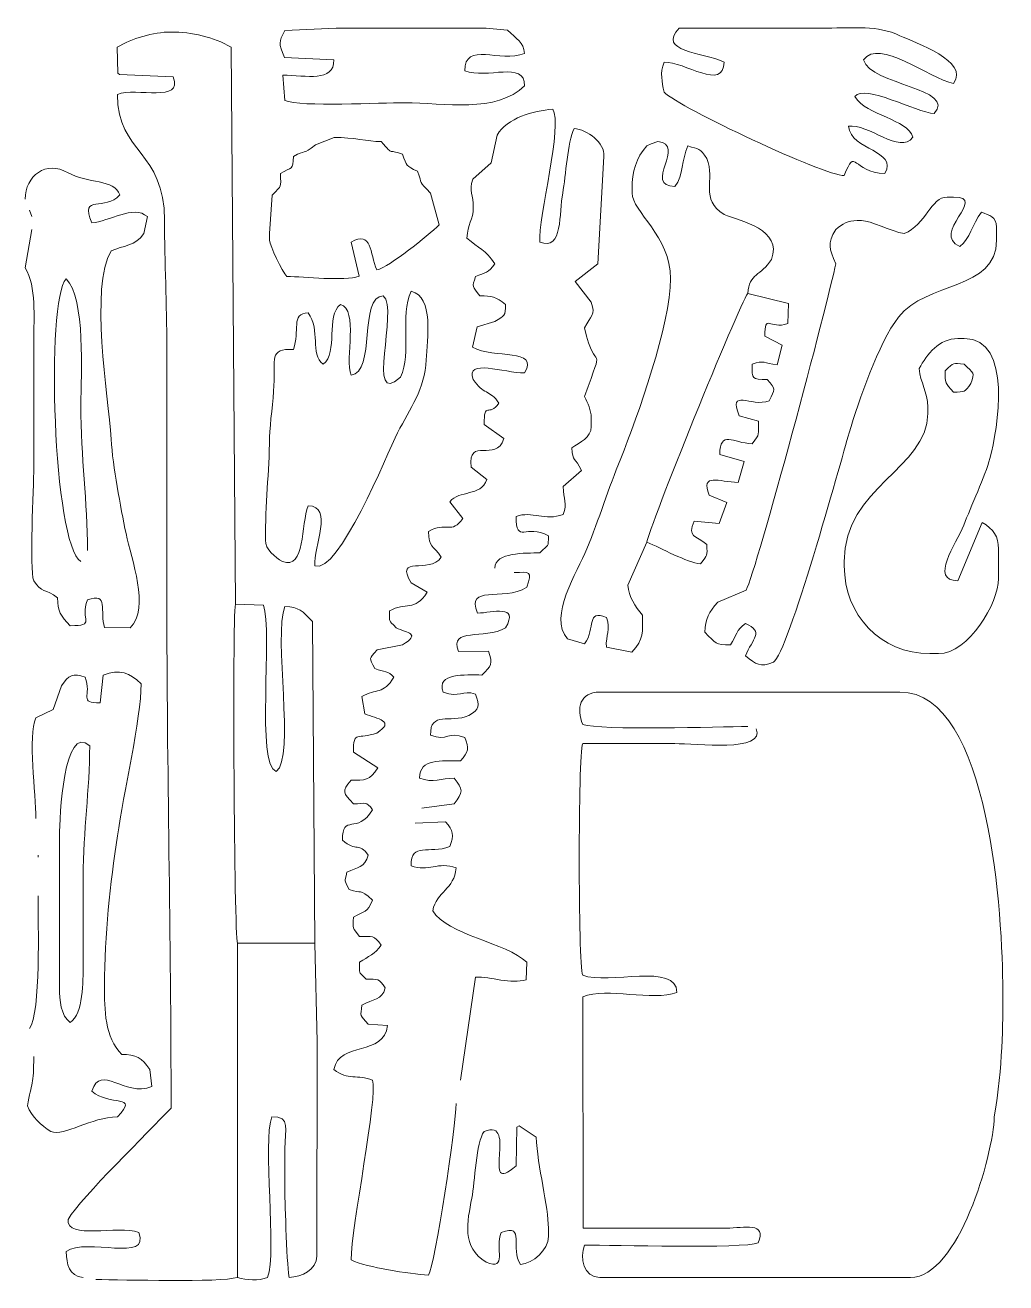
# Model space of a CAD drawing. Header units: millimetres. Extents: x 106 to 656, y 23 to 326.
# Drawn here: x 105.9 to 267.3, y 22.8 to 229.8 of the extents above; entities that cross this region are included whole.
import ezdxf

# ---------------------------------------------------------------- set-up
doc = ezdxf.new("R2010")
doc.units = ezdxf.units.MM
doc.header["$MEASUREMENT"] = 0
doc.layers.add('Layer 1', color=7, linetype='Continuous')

msp = doc.modelspace()

# ---------------------------------------------------------------- linework, layer by layer
at = {"layer": 'Layer 1', "lineweight": 20}
for points, knots in [([(213.55, 229.32), (209.88, 225.38), (217.26, 225.44), (220.93, 223.71), (220.93, 223.71), (220.93, 218.88), (214.4, 223.83), (211.06, 223.71), (211.06, 223.71), (210.35, 221.86), (210.73, 220.55), (211.06, 218.76), (211.06, 218.76), (213.64, 216.19), (237.42, 205.03), (240.71, 205.03), (240.71, 205.03), (242.64, 209.98), (241.98, 205.51), (247.39, 205.39), (247.39, 205.39), (249.64, 209.27), (241.8, 209.09), (241.42, 213.15), (241.42, 213.15), (244.57, 213.74), (249.93, 208.37), (251.99, 211.36), (251.99, 211.36), (251.1, 214.4), (244.47, 214.82), (242.45, 218.04), (242.45, 218.04), (244.05, 220.19), (252.51, 215.48), (255.52, 215.24), (255.52, 215.24), (259.28, 219.41), (245.09, 219.95), (243.86, 224.07), (243.86, 224.07), (246.4, 227.77), (254.63, 221.03), (258.71, 220.19), (258.71, 220.19), (261.39, 223.95), (252.42, 226.82), (249.88, 228.07), (249.88, 228.07), (246.26, 229.8), (242.17, 229.32), (237.89, 229.32), (237.89, 229.32), (229.76, 229.32), (221.63, 229.32), (213.55, 229.32)], [0, 0, 0, 0, 0.071429, 0.071429, 0.071429, 0.071429, 0.142857, 0.142857, 0.142857, 0.142857, 0.214286, 0.214286, 0.214286, 0.214286, 0.285714, 0.285714, 0.285714, 0.285714, 0.357143, 0.357143, 0.357143, 0.357143, 0.428571, 0.428571, 0.428571, 0.428571, 0.5, 0.5, 0.5, 0.5, 0.571429, 0.571429, 0.571429, 0.571429, 0.642857, 0.642857, 0.642857, 0.642857, 0.714286, 0.714286, 0.714286, 0.714286, 0.785714, 0.785714, 0.785714, 0.785714, 0.857143, 0.857143, 0.857143, 0.857143, 0.928571, 0.928571, 0.928571, 0.928571, 1, 1, 1, 1]), ([(140.52, 134.47), (140, 131.66), (140.33, 80.14), (140.85, 78.71), (140.85, 78.71), (140.85, 78.71), (153.58, 78.71), (153.58, 78.71), (153.58, 78.71), (153.58, 78.71), (153.21, 131.66), (153.21, 131.66), (153.21, 131.66), (151.51, 133.33), (151.04, 134.05), (148.65, 134.11), (148.65, 134.11), (146.77, 129.33), (150.39, 109.1), (147.24, 106.95), (147.24, 106.95), (143.85, 107.9), (146.72, 129.93), (145.12, 134.35), (145.12, 134.35), (145.12, 134.35), (140.52, 134.47), (140.52, 134.47), (140.52, 134.47), (140.52, 134.47), (139.81, 226.16), (139.81, 226.16), (139.81, 226.16), (136.9, 227.89), (133.33, 228.67), (129.94, 228.67), (129.94, 228.67), (126.93, 228.67), (123.5, 227.59), (121.06, 226.16), (121.06, 226.16), (121.06, 226.16), (121.2, 221.92), (121.2, 221.92), (121.2, 221.92), (121.2, 221.92), (121.44, 221.68), (121.44, 221.68), (121.44, 221.68), (121.44, 221.68), (130.27, 221.27), (130.27, 221.27), (130.27, 221.27), (131.96, 216.91), (124.26, 219.65), (121.11, 218.4), (121.11, 218.4), (121.11, 208.61), (128.91, 209.15), (128.86, 197.63), (128.86, 197.63), (128.86, 190.82), (129.24, 183.84), (129.24, 176.79), (129.24, 176.79), (129.24, 162.94), (129.24, 149.03), (129.24, 135.18), (129.24, 135.18), (129.24, 107.96), (129.94, 79.25), (129.94, 51.55), (129.94, 51.55), (126.18, 47.49), (115.23, 36.98), (112.98, 33.22), (112.98, 33.22), (112.69, 29.7), (121.25, 32.39), (124.63, 31.07), (124.63, 31.07), (126.61, 26), (116.03, 30.36), (112.65, 27.91), (112.65, 27.91), (112.79, 25.82), (113.07, 23.91), (115.47, 23.67)], [0, 0, 0, 0, 0.045455, 0.045455, 0.045455, 0.045455, 0.090909, 0.090909, 0.090909, 0.090909, 0.136364, 0.136364, 0.136364, 0.136364, 0.181818, 0.181818, 0.181818, 0.181818, 0.227273, 0.227273, 0.227273, 0.227273, 0.272727, 0.272727, 0.272727, 0.272727, 0.318182, 0.318182, 0.318182, 0.318182, 0.363636, 0.363636, 0.363636, 0.363636, 0.409091, 0.409091, 0.409091, 0.409091, 0.454545, 0.454545, 0.454545, 0.454545, 0.5, 0.5, 0.5, 0.5, 0.545455, 0.545455, 0.545455, 0.545455, 0.590909, 0.590909, 0.590909, 0.590909, 0.636364, 0.636364, 0.636364, 0.636364, 0.681818, 0.681818, 0.681818, 0.681818, 0.727273, 0.727273, 0.727273, 0.727273, 0.772727, 0.772727, 0.772727, 0.772727, 0.818182, 0.818182, 0.818182, 0.818182, 0.863636, 0.863636, 0.863636, 0.863636, 0.909091, 0.909091, 0.909091, 0.909091, 0.954545, 0.954545, 0.954545, 0.954545, 1, 1, 1, 1]), ([(148.65, 228.91), (147.61, 226.88), (147.61, 226.94), (148.6, 224.49), (148.6, 224.49), (148.6, 224.49), (156.73, 224.07), (156.73, 224.07), (156.73, 224.07), (156.73, 220.31), (152.22, 221.56), (148.32, 221.56), (148.32, 221.56), (148.32, 221.56), (148.65, 217.39), (148.65, 217.39), (148.65, 217.39), (151.28, 216.31), (164.53, 217.03), (168.39, 217.03), (168.39, 217.03), (174.82, 217.03), (183.52, 215.24), (188.12, 219.83), (188.12, 219.83), (188.12, 224.01), (181.97, 220.85), (178.26, 222.28), (178.26, 222.28), (178.26, 227.18), (184.04, 223.53), (188.12, 225.15), (188.12, 225.15), (187.94, 227), (186.76, 227.53), (185.3, 228.97), (185.3, 228.97), (185.3, 228.97), (181.78, 229.32), (181.78, 229.32), (181.78, 229.32), (181.78, 229.32), (157.11, 229.32), (157.11, 229.32), (157.11, 229.32), (157.11, 229.32), (148.65, 228.91), (148.65, 228.91)], [0, 0, 0, 0, 0.083333, 0.083333, 0.083333, 0.083333, 0.166667, 0.166667, 0.166667, 0.166667, 0.25, 0.25, 0.25, 0.25, 0.333333, 0.333333, 0.333333, 0.333333, 0.416667, 0.416667, 0.416667, 0.416667, 0.5, 0.5, 0.5, 0.5, 0.583333, 0.583333, 0.583333, 0.583333, 0.666667, 0.666667, 0.666667, 0.666667, 0.75, 0.75, 0.75, 0.75, 0.833333, 0.833333, 0.833333, 0.833333, 0.916667, 0.916667, 0.916667, 0.916667, 1, 1, 1, 1]), ([(176.85, 52.27), (176.85, 49.04), (173.41, 25.64), (172.29, 24.03), (172.29, 24.03), (169.04, 24.27), (162.28, 25.28), (159.55, 26.54), (159.55, 26.54), (159.55, 31.79), (164.06, 53.64), (163.08, 56.15), (163.08, 56.15), (160.63, 57.1), (159.03, 56.09), (156.73, 57.88), (156.73, 57.88), (157.62, 62.65), (165.05, 59.97), (165.57, 65.16), (165.57, 65.16), (165.57, 65.16), (162.37, 65.34), (162.37, 65.34), (162.37, 65.34), (160.96, 66.89), (161.1, 66.59), (161.34, 68.5), (161.34, 68.5), (163.17, 69.52), (164.63, 69.28), (165.19, 71.31), (165.19, 71.31), (164.16, 72.92), (163.97, 72.74), (162.04, 72.74), (162.04, 72.74), (160.63, 74.29), (160.96, 73.4), (160.96, 75.55), (160.96, 75.55), (162.32, 76.5), (163.59, 76.92), (164.49, 78.35), (164.49, 78.35), (163.36, 80.08), (163.08, 79.79), (160.96, 79.79), (160.96, 79.79), (159.69, 81.4), (159.93, 80.92), (159.93, 82.95), (159.93, 82.95), (161.85, 84.08), (162.18, 83.61), (163.08, 85.76), (163.08, 85.76), (160.77, 87.9), (161.48, 86.65), (159.22, 87.55), (159.22, 87.55), (158.33, 89.46), (158.56, 88.44), (158.85, 90.35), (158.85, 90.35), (160.63, 91.19), (161.81, 91.13), (162.37, 93.16), (162.37, 93.16), (160.87, 95.43), (160.44, 93.58), (158.14, 95.66), (158.14, 95.66), (158.14, 100.14), (160.54, 96.44), (163.08, 100.62), (163.08, 100.62), (162.04, 102.17), (161.99, 101.63), (159.93, 101.63), (159.93, 101.63), (158.19, 103.54), (158, 103.54), (159.55, 105.51), (159.55, 105.51), (161.81, 105.51), (162.61, 105.4), (163.97, 107.54), (163.97, 107.54), (163.97, 107.54), (159.93, 110.11), (159.93, 110.11), (159.93, 110.11), (159.93, 113.93), (160.68, 112.08), (163.78, 113.28), (163.78, 113.28), (166.93, 115.25), (163.87, 115.6), (161.81, 116.44), (161.81, 116.44), (161.81, 116.44), (161.34, 119.3), (161.34, 119.3), (161.34, 119.3), (163.69, 120.62), (164.86, 119.6), (166.6, 122.47), (166.6, 122.47), (165.66, 123.54), (165, 123.24), (163.45, 123.9), (163.45, 123.9), (162.51, 125.87), (162.42, 125.27), (163.83, 126.95), (163.83, 126.95), (163.83, 126.95), (168.01, 127.78), (168.01, 127.78), (168.01, 127.78), (171.11, 129.69), (168.81, 129.75), (166.98, 130.59), (166.98, 130.59), (165.57, 132.14), (165.9, 131.3), (165.9, 133.39), (165.9, 133.39), (168.53, 134.89), (170.03, 133.21), (172.05, 136.44), (172.05, 136.44), (172.05, 136.44), (169.42, 137.99), (169.42, 137.99), (169.42, 137.99), (166.69, 142.71), (172.43, 139.3), (174.4, 142.23), (174.4, 142.23), (173.04, 144.38), (172.33, 143.66), (172.29, 146.47), (172.29, 146.47), (175.15, 148.14), (176.14, 145.87), (177.93, 148.62), (177.93, 148.62), (177.93, 148.62), (175.81, 151.36), (175.81, 151.36), (175.81, 151.36), (177.32, 153.33), (180.93, 152.14), (181.87, 155), (181.87, 155), (181.87, 155), (179.34, 157.03), (179.34, 157.03), (179.34, 157.03), (178.73, 162.23), (183.42, 157.63), (184.69, 161.75), (184.69, 161.75), (184.69, 161.75), (181.45, 164.08), (181.45, 164.08), (181.45, 164.08), (181.45, 168.08), (182.25, 165.15), (183.89, 167.6), (183.89, 167.6), (182.44, 169.81), (181.22, 168.97), (179.67, 171.48), (179.67, 171.48), (178.3, 175), (184.69, 172.55), (188.12, 172.55), (188.12, 172.55), (190.57, 176.73), (183.05, 174.82), (179.52, 176.79), (179.52, 176.79), (179.52, 176.79), (180.32, 180.13), (180.32, 180.13), (180.32, 180.13), (180.32, 180.13), (183.19, 181.03), (183.19, 181.03), (183.19, 181.03), (184.88, 182.05), (184.93, 181.87), (184.98, 183.84), (184.98, 183.84), (183.42, 185.03), (182.72, 185.27), (180.75, 185.27), (180.75, 185.27), (179.48, 186.88), (179.43, 186.58), (180.04, 188.43), (180.04, 188.43), (181.59, 189.09), (182.2, 188.97), (183.19, 190.52), (183.19, 190.52), (181.78, 192.85), (180.46, 193.03), (178.63, 194.76), (178.63, 194.76), (178.68, 197.03), (179.67, 197.86), (179.67, 199.72), (179.67, 199.72), (179.67, 201.92), (178.96, 202.46), (179.57, 204.43), (179.57, 204.43), (179.57, 204.43), (182.63, 207.12), (182.63, 207.12), (182.63, 207.12), (182.63, 207.12), (183.57, 211.71), (183.57, 211.71), (183.57, 211.71), (185.26, 214.52), (189.53, 215.71), (192.73, 215.95), (192.73, 215.95), (194.47, 213.51), (190.33, 198.04), (190.62, 194.1), (190.62, 194.1), (194.47, 192.55), (193.76, 198.94), (194.38, 202.16), (194.38, 202.16), (194.89, 205.09), (195.17, 210.46), (196.26, 212.79), (196.26, 212.79), (198.42, 212.61), (201.38, 210.46), (201.14, 208.19), (201.14, 208.19), (201.14, 208.19), (200.16, 190.52), (200.16, 190.52), (200.16, 190.52), (200.16, 190.52), (196.44, 187.6), (196.44, 187.6), (196.44, 187.6), (196.44, 187.6), (199.07, 184.19), (199.07, 184.19), (199.07, 184.19), (199.92, 181.99), (198.89, 182.05), (197.99, 179.96), (197.99, 179.96), (199.73, 171.72), (201.42, 178.52), (197.99, 168.67), (197.99, 168.67), (198.51, 167.54), (199.07, 166.46), (199.07, 165.15), (199.07, 165.15), (199.07, 165.15), (199.07, 163.72), (199.07, 163.72), (199.07, 163.72), (199.07, 161.81), (197.15, 161.21), (195.88, 160.2), (195.88, 160.2), (195.97, 157.87), (196.44, 158.76), (197.48, 156.5), (197.48, 156.5), (197.48, 156.5), (194.47, 153.87), (194.47, 153.87), (194.47, 153.87), (194.47, 151.66), (195.17, 151.12), (194.47, 149.27), (194.47, 149.27), (191.46, 148.08), (189.35, 149.93), (186.71, 148.91), (186.71, 148.91), (186.71, 144.26), (188.36, 147.84), (192.03, 145.75), (192.03, 145.75), (191.98, 143.72), (192.17, 144.5), (190.62, 142.94), (190.62, 142.94), (188.27, 142.88), (183.24, 143.06), (183.19, 140.44)], [0, 0, 0, 0, 0.012987, 0.012987, 0.012987, 0.012987, 0.025974, 0.025974, 0.025974, 0.025974, 0.038961, 0.038961, 0.038961, 0.038961, 0.051948, 0.051948, 0.051948, 0.051948, 0.064935, 0.064935, 0.064935, 0.064935, 0.077922, 0.077922, 0.077922, 0.077922, 0.090909, 0.090909, 0.090909, 0.090909, 0.103896, 0.103896, 0.103896, 0.103896, 0.116883, 0.116883, 0.116883, 0.116883, 0.12987, 0.12987, 0.12987, 0.12987, 0.142857, 0.142857, 0.142857, 0.142857, 0.155844, 0.155844, 0.155844, 0.155844, 0.168831, 0.168831, 0.168831, 0.168831, 0.181818, 0.181818, 0.181818, 0.181818, 0.194805, 0.194805, 0.194805, 0.194805, 0.207792, 0.207792, 0.207792, 0.207792, 0.220779, 0.220779, 0.220779, 0.220779, 0.233766, 0.233766, 0.233766, 0.233766, 0.246753, 0.246753, 0.246753, 0.246753, 0.25974, 0.25974, 0.25974, 0.25974, 0.272727, 0.272727, 0.272727, 0.272727, 0.285714, 0.285714, 0.285714, 0.285714, 0.298701, 0.298701, 0.298701, 0.298701, 0.311688, 0.311688, 0.311688, 0.311688, 0.324675, 0.324675, 0.324675, 0.324675, 0.337662, 0.337662, 0.337662, 0.337662, 0.350649, 0.350649, 0.350649, 0.350649, 0.363636, 0.363636, 0.363636, 0.363636, 0.376623, 0.376623, 0.376623, 0.376623, 0.38961, 0.38961, 0.38961, 0.38961, 0.402597, 0.402597, 0.402597, 0.402597, 0.415584, 0.415584, 0.415584, 0.415584, 0.428571, 0.428571, 0.428571, 0.428571, 0.441558, 0.441558, 0.441558, 0.441558, 0.454545, 0.454545, 0.454545, 0.454545, 0.467532, 0.467532, 0.467532, 0.467532, 0.480519, 0.480519, 0.480519, 0.480519, 0.493506, 0.493506, 0.493506, 0.493506, 0.506494, 0.506494, 0.506494, 0.506494, 0.519481, 0.519481, 0.519481, 0.519481, 0.532468, 0.532468, 0.532468, 0.532468, 0.545455, 0.545455, 0.545455, 0.545455, 0.558442, 0.558442, 0.558442, 0.558442, 0.571429, 0.571429, 0.571429, 0.571429, 0.584416, 0.584416, 0.584416, 0.584416, 0.597403, 0.597403, 0.597403, 0.597403, 0.61039, 0.61039, 0.61039, 0.61039, 0.623377, 0.623377, 0.623377, 0.623377, 0.636364, 0.636364, 0.636364, 0.636364, 0.649351, 0.649351, 0.649351, 0.649351, 0.662338, 0.662338, 0.662338, 0.662338, 0.675325, 0.675325, 0.675325, 0.675325, 0.688312, 0.688312, 0.688312, 0.688312, 0.701299, 0.701299, 0.701299, 0.701299, 0.714286, 0.714286, 0.714286, 0.714286, 0.727273, 0.727273, 0.727273, 0.727273, 0.74026, 0.74026, 0.74026, 0.74026, 0.753247, 0.753247, 0.753247, 0.753247, 0.766234, 0.766234, 0.766234, 0.766234, 0.779221, 0.779221, 0.779221, 0.779221, 0.792208, 0.792208, 0.792208, 0.792208, 0.805195, 0.805195, 0.805195, 0.805195, 0.818182, 0.818182, 0.818182, 0.818182, 0.831169, 0.831169, 0.831169, 0.831169, 0.844156, 0.844156, 0.844156, 0.844156, 0.857143, 0.857143, 0.857143, 0.857143, 0.87013, 0.87013, 0.87013, 0.87013, 0.883117, 0.883117, 0.883117, 0.883117, 0.896104, 0.896104, 0.896104, 0.896104, 0.909091, 0.909091, 0.909091, 0.909091, 0.922078, 0.922078, 0.922078, 0.922078, 0.935065, 0.935065, 0.935065, 0.935065, 0.948052, 0.948052, 0.948052, 0.948052, 0.961039, 0.961039, 0.961039, 0.961039, 0.974026, 0.974026, 0.974026, 0.974026, 0.987013, 0.987013, 0.987013, 0.987013, 1, 1, 1, 1]), ([(153.68, 210.1), (151.51, 208.31), (152.12, 209.39), (150.06, 208.19), (150.06, 208.19), (150.01, 205.86), (149.82, 206.52), (147.94, 205.39), (147.94, 205.39), (147.94, 202.88), (148.32, 203.66), (146.58, 201.8), (146.58, 201.8), (146.58, 201.8), (146.16, 195.48), (146.16, 195.48), (146.16, 195.48), (146.16, 195.48), (146.16, 194.4), (146.16, 194.4), (146.16, 194.4), (146.16, 193.51), (148.27, 189.21), (148.98, 188.43), (148.98, 188.43), (151.89, 188.43), (158.42, 187.6), (160.87, 188.49), (160.87, 188.49), (160.87, 188.49), (159.55, 194.1), (159.55, 194.1), (159.55, 194.1), (163.03, 196.07), (162.65, 192.25), (163.78, 189.51), (163.78, 189.51), (165.94, 190.04), (172.1, 195.12), (174.07, 196.91), (174.07, 196.91), (174.07, 196.91), (172.62, 202.16), (172.62, 202.16), (172.62, 202.16), (170.5, 204.31), (171.39, 203.48), (170.5, 205.74), (170.5, 205.74), (168.48, 206.7), (168.81, 206.58), (168.01, 208.55), (168.01, 208.55), (165.28, 209.62), (166.93, 208.01), (164.49, 210.64), (164.49, 210.64), (162.28, 210.64), (159.93, 211.36), (156.78, 211.3), (156.78, 211.3), (156.78, 211.3), (153.68, 210.1), (153.68, 210.1)], [0, 0, 0, 0, 0.0625, 0.0625, 0.0625, 0.0625, 0.125, 0.125, 0.125, 0.125, 0.1875, 0.1875, 0.1875, 0.1875, 0.25, 0.25, 0.25, 0.25, 0.3125, 0.3125, 0.3125, 0.3125, 0.375, 0.375, 0.375, 0.375, 0.4375, 0.4375, 0.4375, 0.4375, 0.5, 0.5, 0.5, 0.5, 0.5625, 0.5625, 0.5625, 0.5625, 0.625, 0.625, 0.625, 0.625, 0.6875, 0.6875, 0.6875, 0.6875, 0.75, 0.75, 0.75, 0.75, 0.8125, 0.8125, 0.8125, 0.8125, 0.875, 0.875, 0.875, 0.875, 0.9375, 0.9375, 0.9375, 0.9375, 1, 1, 1, 1]), ([(208.24, 144.68), (208.24, 144.68), (205.09, 137.63), (205.09, 137.63), (205.09, 137.63), (205.23, 135.66), (206.31, 134.17), (207.53, 132.68), (207.53, 132.68), (207.53, 129.81), (207.77, 128.86), (205.75, 126.59), (205.75, 126.59), (205.75, 126.59), (201.57, 127.42), (201.57, 127.42), (201.57, 127.42), (201.42, 129.45), (202.36, 130.23), (201.57, 132.32), (201.57, 132.32), (198.18, 133.63), (199.87, 130.65), (197.99, 127.96), (197.99, 127.96), (197.99, 127.96), (195.17, 128.8), (195.17, 128.8), (195.17, 128.8), (191.93, 132.44), (196.82, 139.78), (198.37, 143.6), (198.37, 143.6), (200.34, 148.5), (201.94, 153.57), (203.92, 158.47), (203.92, 158.47), (206.69, 165.27), (212.14, 180.67), (212.14, 188.07), (212.14, 188.07), (212.14, 195.06), (205.8, 199.12), (205.8, 202.16), (205.8, 202.16), (205.8, 202.16), (205.8, 202.88), (205.8, 202.88), (205.8, 202.88), (205.8, 205.63), (206.41, 207.95), (208.24, 209.92)], [0, 0, 0, 0, 0.076923, 0.076923, 0.076923, 0.076923, 0.153846, 0.153846, 0.153846, 0.153846, 0.230769, 0.230769, 0.230769, 0.230769, 0.307692, 0.307692, 0.307692, 0.307692, 0.384615, 0.384615, 0.384615, 0.384615, 0.461538, 0.461538, 0.461538, 0.461538, 0.538462, 0.538462, 0.538462, 0.538462, 0.615385, 0.615385, 0.615385, 0.615385, 0.692308, 0.692308, 0.692308, 0.692308, 0.769231, 0.769231, 0.769231, 0.769231, 0.846154, 0.846154, 0.846154, 0.846154, 0.923077, 0.923077, 0.923077, 0.923077, 1, 1, 1, 1]), ([(224.83, 185.63), (223.28, 183.54), (208.43, 146.76), (208.24, 144.68), (208.24, 144.68), (210.59, 143.72), (214.82, 141.33), (217.07, 141.15), (217.07, 141.15), (218.34, 142.77), (218.11, 142.29), (218.11, 144.32), (218.11, 144.32), (216.18, 145.87), (214.91, 145.45), (215.99, 148.14), (215.99, 148.14), (215.99, 148.14), (220.13, 147.78), (220.13, 147.78), (220.13, 147.78), (220.13, 147.78), (221.4, 151.24), (221.4, 151.24), (221.4, 151.24), (221.4, 151.24), (218.48, 152.44), (218.48, 152.44), (218.48, 152.44), (217.03, 156.2), (220.13, 154.58), (223.23, 154.53), (223.23, 154.53), (223.23, 154.53), (224.22, 157.99), (224.22, 157.99), (224.22, 157.99), (224.22, 157.99), (220.22, 159.12), (220.22, 159.12), (220.22, 159.12), (220.32, 163.3), (222.39, 160.97), (225.53, 160.91), (225.53, 160.91), (226.9, 162.64), (226.57, 162.23), (226.62, 164.61), (226.62, 164.61), (226.62, 164.61), (223.42, 165.51), (223.42, 165.51), (223.42, 165.51), (221.59, 170.17), (225.39, 166.82), (228.35, 167.96), (228.35, 167.96), (229.25, 169.93), (229.58, 169.75), (228.03, 171.48), (228.03, 171.48), (225.49, 171.48), (225.53, 171.48), (225.53, 173.99), (225.53, 173.99), (227.56, 174.76), (227.46, 174.11), (229.67, 173.87), (229.67, 173.87), (229.67, 173.87), (230.47, 177.15), (230.47, 177.15), (230.47, 177.15), (230.47, 177.15), (227.65, 178.58), (227.65, 178.58), (227.65, 178.58), (227.65, 182.52), (228.4, 179.6), (231.41, 180.67), (231.41, 180.67), (231.41, 180.67), (231.55, 183.96), (231.55, 183.96), (231.55, 183.96), (231.55, 183.96), (224.83, 185.63), (224.83, 185.63), (224.83, 185.63), (225.06, 188.97), (227.04, 188.49), (228.73, 191.24), (228.73, 191.24), (230.61, 196.19), (223.7, 197.51), (220.93, 198.64), (220.93, 198.64), (216.89, 201.15), (219.52, 204.31), (218.11, 207.83), (218.11, 207.83), (216.98, 209.62), (216.79, 209.33), (214.96, 209.92), (214.96, 209.92), (213.97, 207.6), (214.26, 205.15), (212.85, 203.24), (212.85, 203.24), (207.49, 203.36), (214.87, 210.16), (210.03, 210.64)], [0, 0, 0, 0, 0.035714, 0.035714, 0.035714, 0.035714, 0.071429, 0.071429, 0.071429, 0.071429, 0.107143, 0.107143, 0.107143, 0.107143, 0.142857, 0.142857, 0.142857, 0.142857, 0.178571, 0.178571, 0.178571, 0.178571, 0.214286, 0.214286, 0.214286, 0.214286, 0.25, 0.25, 0.25, 0.25, 0.285714, 0.285714, 0.285714, 0.285714, 0.321429, 0.321429, 0.321429, 0.321429, 0.357143, 0.357143, 0.357143, 0.357143, 0.392857, 0.392857, 0.392857, 0.392857, 0.428571, 0.428571, 0.428571, 0.428571, 0.464286, 0.464286, 0.464286, 0.464286, 0.5, 0.5, 0.5, 0.5, 0.535714, 0.535714, 0.535714, 0.535714, 0.571429, 0.571429, 0.571429, 0.571429, 0.607143, 0.607143, 0.607143, 0.607143, 0.642857, 0.642857, 0.642857, 0.642857, 0.678571, 0.678571, 0.678571, 0.678571, 0.714286, 0.714286, 0.714286, 0.714286, 0.75, 0.75, 0.75, 0.75, 0.785714, 0.785714, 0.785714, 0.785714, 0.821429, 0.821429, 0.821429, 0.821429, 0.857143, 0.857143, 0.857143, 0.857143, 0.892857, 0.892857, 0.892857, 0.892857, 0.928571, 0.928571, 0.928571, 0.928571, 0.964286, 0.964286, 0.964286, 0.964286, 1, 1, 1, 1]), ([(107.01, 196.19), (107.01, 196.19), (105.93, 189.87), (105.93, 189.87), (105.93, 189.87), (107.81, 186.7), (107.34, 181.69), (107.34, 177.87), (107.34, 177.87), (107.34, 177.87), (107.34, 157.03), (107.34, 157.03), (107.34, 157.03), (107.34, 153.57), (106.58, 140.32), (107.34, 138.35), (107.34, 138.35), (108.56, 136.38), (109.31, 137.03), (111.24, 135.54), (111.24, 135.54), (111.28, 133.27), (111.75, 132.56), (113.35, 130.95), (113.35, 130.95), (117.68, 130.95), (114.9, 131.84), (116.17, 135.18), (116.17, 135.18), (119.84, 136.56), (118.1, 133.27), (118.99, 130.65), (118.99, 130.65), (118.99, 130.65), (123.22, 130.59), (123.22, 130.59), (123.22, 130.59), (126.56, 133.99), (123.36, 141.81), (122.52, 146.11), (122.52, 146.11), (121.62, 150.53), (120.35, 157.15), (120.07, 161.63), (120.07, 161.63), (119.56, 168.97), (116.55, 186.58), (120.07, 192.67), (120.07, 192.67), (122.09, 193.51), (124.07, 193.45), (125.48, 195.48), (125.48, 195.48), (125.48, 195.48), (126.04, 198.28), (126.04, 198.28), (126.04, 198.28), (123.74, 200.31), (119.79, 197.45), (116.88, 197.27), (116.88, 197.27), (114.86, 202.16), (119.13, 199.06), (121.48, 201.86), (121.48, 201.86), (120.68, 204.55), (116.17, 203.66), (112.98, 205.51), (112.98, 205.51), (109.36, 207.6), (105.93, 205.03), (105.93, 201.15)], [0, 0, 0, 0, 0.055556, 0.055556, 0.055556, 0.055556, 0.111111, 0.111111, 0.111111, 0.111111, 0.166667, 0.166667, 0.166667, 0.166667, 0.222222, 0.222222, 0.222222, 0.222222, 0.277778, 0.277778, 0.277778, 0.277778, 0.333333, 0.333333, 0.333333, 0.333333, 0.388889, 0.388889, 0.388889, 0.388889, 0.444444, 0.444444, 0.444444, 0.444444, 0.5, 0.5, 0.5, 0.5, 0.555556, 0.555556, 0.555556, 0.555556, 0.611111, 0.611111, 0.611111, 0.611111, 0.666667, 0.666667, 0.666667, 0.666667, 0.722222, 0.722222, 0.722222, 0.722222, 0.777778, 0.777778, 0.777778, 0.777778, 0.833333, 0.833333, 0.833333, 0.833333, 0.888889, 0.888889, 0.888889, 0.888889, 0.944444, 0.944444, 0.944444, 0.944444, 1, 1, 1, 1]), ([(250.58, 195.48), (248.28, 195.89), (245.13, 197.63), (243.53, 197.63), (243.53, 197.63), (243.53, 197.63), (242.83, 197.63), (242.83, 197.63), (242.83, 197.63), (241.33, 197.63), (240.43, 197.09), (239.3, 196.19), (239.3, 196.19), (237.85, 193.69), (238.27, 193.15), (239.3, 190.52), (239.3, 190.52), (238.18, 184.67), (226.29, 139.96), (224.55, 136.8), (224.55, 136.8), (224.55, 136.8), (219.89, 134.83), (219.89, 134.83), (219.89, 134.83), (218.44, 133.21), (217.83, 132.08), (217.78, 129.87), (217.78, 129.87), (219.61, 128.02), (219.42, 127.78), (222.01, 127.78), (222.01, 127.78), (222.95, 129.33), (222.95, 130.29), (224.45, 131.3), (224.45, 131.3), (227.65, 129.93), (225.58, 128.8), (224.45, 125.99), (224.45, 125.99), (226.24, 124.56), (226.8, 124.08), (229.06, 124.92), (229.06, 124.92), (231.5, 126.47), (240.01, 157.57), (241.51, 162.7), (241.51, 162.7), (243.11, 168.02), (246.31, 177.39), (249.64, 181.75), (249.64, 181.75), (254.2, 187.66), (265.76, 186.1), (265.76, 194.4), (265.76, 194.4), (265.76, 194.4), (265.76, 196.55), (265.76, 196.55), (265.76, 196.55), (265.76, 198.28), (264.59, 198.52), (263.27, 199), (263.27, 199), (261.68, 196.97), (261.44, 194.64), (259.75, 193.39), (259.75, 193.39), (254.77, 195.48), (264.49, 201.51), (258.71, 201.51), (258.71, 201.51), (258.71, 201.51), (257.63, 201.51), (257.63, 201.51), (257.63, 201.51), (255, 201.51), (254.11, 196.97), (250.58, 195.48)], [0, 0, 0, 0, 0.05, 0.05, 0.05, 0.05, 0.1, 0.1, 0.1, 0.1, 0.15, 0.15, 0.15, 0.15, 0.2, 0.2, 0.2, 0.2, 0.25, 0.25, 0.25, 0.25, 0.3, 0.3, 0.3, 0.3, 0.35, 0.35, 0.35, 0.35, 0.4, 0.4, 0.4, 0.4, 0.45, 0.45, 0.45, 0.45, 0.5, 0.5, 0.5, 0.5, 0.55, 0.55, 0.55, 0.55, 0.6, 0.6, 0.6, 0.6, 0.65, 0.65, 0.65, 0.65, 0.7, 0.7, 0.7, 0.7, 0.75, 0.75, 0.75, 0.75, 0.8, 0.8, 0.8, 0.8, 0.85, 0.85, 0.85, 0.85, 0.9, 0.9, 0.9, 0.9, 0.95, 0.95, 0.95, 0.95, 1, 1, 1, 1]), ([(115.09, 141.51), (110.49, 144.44), (109.31, 184.37), (112.65, 188.07), (112.65, 188.07), (115.94, 184.73), (115.09, 172.43), (115.09, 167.24), (115.09, 167.24), (115.09, 158.52), (116.17, 151.42), (116.17, 143.3)], [0, 0, 0, 0, 0.333333, 0.333333, 0.333333, 0.333333, 0.666667, 0.666667, 0.666667, 0.666667, 1, 1, 1, 1]), ([(169.42, 185.99), (167.54, 181.81), (169.61, 176.02), (167.68, 171.84), (167.68, 171.84), (161.85, 166.58), (167.45, 183.06), (164.86, 185.27), (164.86, 185.27), (160.73, 185.09), (163.69, 172.61), (159.55, 172.2), (159.55, 172.2), (158.52, 174.88), (160.82, 182.94), (157.81, 183.84), (157.81, 183.84), (155.32, 181.93), (157.48, 175.9), (154.99, 173.99), (154.99, 173.99), (152.69, 175.72), (154.62, 179.54), (152.5, 182.46), (152.5, 182.46), (149.54, 182.34), (151.23, 179.48), (150.06, 176.43), (150.06, 176.43), (145.97, 176.55), (147.1, 174.88), (146.86, 170.46), (146.86, 170.46), (146.77, 168.02), (146.2, 164.38), (146.16, 161.99), (146.16, 161.99), (146.06, 156.14), (145.45, 150.88), (145.45, 145.03), (145.45, 145.03), (145.45, 143.48), (147.05, 142.23), (148.27, 141.51), (148.27, 141.51), (152.03, 140.08), (151.28, 147.6), (152.5, 150.7), (152.5, 150.7), (156.73, 150.59), (153.35, 144.02), (153.58, 140.8), (153.58, 140.8), (157.53, 139.36), (165.43, 159.12), (167.21, 162.7), (167.21, 162.7), (169.28, 166.76), (171.68, 169.87), (171.91, 174.7), (171.91, 174.7), (172.1, 178.05), (173.23, 185.15), (169.42, 185.99)], [0, 0, 0, 0, 0.0625, 0.0625, 0.0625, 0.0625, 0.125, 0.125, 0.125, 0.125, 0.1875, 0.1875, 0.1875, 0.1875, 0.25, 0.25, 0.25, 0.25, 0.3125, 0.3125, 0.3125, 0.3125, 0.375, 0.375, 0.375, 0.375, 0.4375, 0.4375, 0.4375, 0.4375, 0.5, 0.5, 0.5, 0.5, 0.5625, 0.5625, 0.5625, 0.5625, 0.625, 0.625, 0.625, 0.625, 0.6875, 0.6875, 0.6875, 0.6875, 0.75, 0.75, 0.75, 0.75, 0.8125, 0.8125, 0.8125, 0.8125, 0.875, 0.875, 0.875, 0.875, 0.9375, 0.9375, 0.9375, 0.9375, 1, 1, 1, 1]), ([(253.03, 173.27), (253.22, 170.94), (254.44, 169.45), (254.44, 166.94), (254.44, 166.94), (254.44, 166.94), (254.44, 165.87), (254.44, 165.87), (254.44, 165.87), (254.44, 156.79), (240.71, 153.81), (240.71, 141.51), (240.71, 141.51), (240.71, 141.51), (240.71, 140.8), (240.71, 140.8), (240.71, 140.8), (240.71, 132.74), (246.64, 126.35), (254.81, 126.35), (254.81, 126.35), (254.81, 126.35), (256.22, 126.35), (256.22, 126.35), (256.22, 126.35), (261.21, 126.35), (266.09, 134.71), (266.09, 138.71), (266.09, 138.71), (266.09, 138.71), (266.09, 143.6), (266.09, 143.6), (266.09, 143.6), (266.09, 145.63), (265.29, 146.82), (263.41, 147.96), (263.41, 147.96), (263.41, 147.96), (259.42, 138.35), (259.42, 138.35), (259.42, 138.35), (254.67, 138.35), (259.09, 144.38), (260.36, 147.48), (260.36, 147.48), (261.53, 150.53), (263.93, 155.66), (264.68, 158.47), (264.68, 158.47), (265.95, 163.3), (268.54, 178.22), (260.45, 178.22), (260.45, 178.22), (260.45, 178.22), (259.42, 178.22), (259.42, 178.22), (259.42, 178.22), (256.32, 178.22), (254.34, 175.66), (253.03, 173.27)], [0, 0, 0, 0, 0.066667, 0.066667, 0.066667, 0.066667, 0.133333, 0.133333, 0.133333, 0.133333, 0.2, 0.2, 0.2, 0.2, 0.266667, 0.266667, 0.266667, 0.266667, 0.333333, 0.333333, 0.333333, 0.333333, 0.4, 0.4, 0.4, 0.4, 0.466667, 0.466667, 0.466667, 0.466667, 0.533333, 0.533333, 0.533333, 0.533333, 0.6, 0.6, 0.6, 0.6, 0.666667, 0.666667, 0.666667, 0.666667, 0.733333, 0.733333, 0.733333, 0.733333, 0.8, 0.8, 0.8, 0.8, 0.866667, 0.866667, 0.866667, 0.866667, 0.933333, 0.933333, 0.933333, 0.933333, 1, 1, 1, 1]), ([(257.3, 172.91), (257.3, 170.82), (257.26, 170.94), (258.71, 169.39), (258.71, 169.39), (260.5, 169.45), (260.55, 169.33), (261.53, 170.82), (261.53, 170.82), (262.29, 172.73), (261.96, 172.43), (260.45, 173.99), (260.45, 173.99), (258.53, 174.17), (258.86, 174.34), (257.3, 172.91)], [0, 0, 0, 0, 0.25, 0.25, 0.25, 0.25, 0.5, 0.5, 0.5, 0.5, 0.75, 0.75, 0.75, 0.75, 1, 1, 1, 1]), ([(171.21, 100.92), (171.21, 100.92), (176.52, 101.63), (176.52, 101.63), (176.52, 101.63), (178.02, 103.54), (178.02, 103.96), (176.52, 105.87), (176.52, 105.87), (174.31, 105.81), (173.13, 104.98), (170.83, 105.87), (170.83, 105.87), (170.83, 109.16), (174.45, 108.68), (177.55, 108.68), (177.55, 108.68), (178.91, 110.23), (179.01, 110.71), (178.26, 112.56), (178.26, 112.56), (175.58, 113.63), (175.44, 111.84), (172.62, 112.92), (172.62, 112.92), (172.62, 116.98), (175.72, 114.83), (178.96, 116.14), (178.96, 116.14), (180.7, 117.22), (180.75, 117.75), (180.04, 119.66), (180.04, 119.66), (177.79, 120.5), (177.46, 118.95), (174.73, 120.02), (174.73, 120.02), (173.46, 123.24), (178.44, 122.83), (181.08, 122.83), (181.08, 122.83), (182.63, 124.44), (182.95, 124.56), (182.16, 126.77), (182.16, 126.77), (182.16, 126.77), (177.22, 126.71), (177.22, 126.71), (177.22, 126.71), (175.62, 130.77), (181.5, 128.56), (184.98, 130.59), (184.98, 130.59), (187.28, 134.59), (182.77, 133.03), (180.37, 133.03), (180.37, 133.03), (178.4, 137.81), (184.41, 134.83), (188.5, 137.27), (188.5, 137.27), (189.39, 140.08), (188.92, 139.72), (186.39, 139.72)], [0, 0, 0, 0, 0.0625, 0.0625, 0.0625, 0.0625, 0.125, 0.125, 0.125, 0.125, 0.1875, 0.1875, 0.1875, 0.1875, 0.25, 0.25, 0.25, 0.25, 0.3125, 0.3125, 0.3125, 0.3125, 0.375, 0.375, 0.375, 0.375, 0.4375, 0.4375, 0.4375, 0.4375, 0.5, 0.5, 0.5, 0.5, 0.5625, 0.5625, 0.5625, 0.5625, 0.625, 0.625, 0.625, 0.625, 0.6875, 0.6875, 0.6875, 0.6875, 0.75, 0.75, 0.75, 0.75, 0.8125, 0.8125, 0.8125, 0.8125, 0.875, 0.875, 0.875, 0.875, 0.9375, 0.9375, 0.9375, 0.9375, 1, 1, 1, 1]), ([(107.34, 60.03), (107.34, 55.37), (107.01, 55.79), (106.3, 51.91), (106.3, 51.91), (107.01, 50.18), (108.56, 48.68), (110.16, 47.67), (110.16, 47.67), (112.37, 46.83), (116.78, 50.06), (121.11, 50.12), (121.11, 50.12), (124.82, 53.94), (119.79, 51.73), (116.88, 54.35), (116.88, 54.35), (118.48, 58.95), (122.14, 53.28), (126.79, 55.07), (126.79, 55.07), (126.79, 55.07), (126.42, 57.88), (126.42, 57.88), (126.42, 57.88), (125.2, 59.85), (124.11, 60.32), (121.81, 60.38), (121.81, 60.38), (118.99, 63.19), (118.99, 67.73), (118.99, 71.67), (118.99, 71.67), (118.99, 80.08), (119.93, 88.44), (121.11, 96.38), (121.11, 96.38), (122.09, 103.07), (125.01, 115.72), (125.01, 121.39), (125.01, 121.39), (123.08, 123.24), (121.58, 123.84), (118.76, 122.83), (118.76, 122.83), (118.76, 122.83), (118.29, 118.23), (118.29, 118.23), (118.29, 118.23), (114.57, 118.23), (116.97, 119.42), (115.8, 122.47), (115.8, 122.47), (113.82, 123.24), (113.07, 122.83), (111.9, 121.04), (111.9, 121.04), (111.9, 121.04), (110.53, 117.16), (110.53, 117.16), (110.53, 117.16), (110.53, 117.16), (107.71, 115.78), (107.71, 115.78), (107.71, 115.78), (106.3, 112.8), (107.71, 103.25), (107.71, 99.19)], [0, 0, 0, 0, 0.058824, 0.058824, 0.058824, 0.058824, 0.117647, 0.117647, 0.117647, 0.117647, 0.176471, 0.176471, 0.176471, 0.176471, 0.235294, 0.235294, 0.235294, 0.235294, 0.294118, 0.294118, 0.294118, 0.294118, 0.352941, 0.352941, 0.352941, 0.352941, 0.411765, 0.411765, 0.411765, 0.411765, 0.470588, 0.470588, 0.470588, 0.470588, 0.529412, 0.529412, 0.529412, 0.529412, 0.588235, 0.588235, 0.588235, 0.588235, 0.647059, 0.647059, 0.647059, 0.647059, 0.705882, 0.705882, 0.705882, 0.705882, 0.764706, 0.764706, 0.764706, 0.764706, 0.823529, 0.823529, 0.823529, 0.823529, 0.882353, 0.882353, 0.882353, 0.882353, 0.941176, 0.941176, 0.941176, 0.941176, 1, 1, 1, 1]), ([(265.39, 50.12), (266.8, 58.59), (266.8, 64.98), (266.8, 70.95), (266.8, 70.95), (266.8, 82.59), (264.73, 120.02), (249.88, 120.02), (249.88, 120.02), (249.88, 120.02), (200.48, 120.02), (200.48, 120.02), (200.48, 120.02), (197.15, 120.02), (196.63, 117.33), (197.67, 114.71), (197.67, 114.71), (200.44, 113.63), (220.22, 114.35), (224.83, 114.35)], [0, 0, 0, 0, 0.2, 0.2, 0.2, 0.2, 0.4, 0.4, 0.4, 0.4, 0.6, 0.6, 0.6, 0.6, 0.8, 0.8, 0.8, 0.8, 1, 1, 1, 1]), ([(111.57, 96.38), (111.57, 96.38), (111.57, 71.31), (111.57, 71.31), (111.57, 71.31), (111.57, 69.34), (111.8, 66.71), (113.35, 65.64), (113.35, 65.64), (115.51, 67.07), (115.47, 72.38), (115.47, 75.19), (115.47, 75.19), (115.47, 75.19), (115.47, 89.64), (115.47, 89.64), (115.47, 89.64), (115.47, 97.22), (116.55, 103.9), (116.55, 111.19), (116.55, 111.19), (112.27, 115.01), (111.57, 99.31), (111.57, 96.38)], [0, 0, 0, 0, 0.166667, 0.166667, 0.166667, 0.166667, 0.333333, 0.333333, 0.333333, 0.333333, 0.5, 0.5, 0.5, 0.5, 0.666667, 0.666667, 0.666667, 0.666667, 0.833333, 0.833333, 0.833333, 0.833333, 1, 1, 1, 1]), ([(265.39, 50.12), (265.25, 43.79), (259.47, 23.67), (251.62, 23.67), (251.62, 23.67), (251.62, 23.67), (200.48, 23.67), (200.48, 23.67), (200.48, 23.67), (197.76, 23.67), (197.2, 26.89), (197.99, 28.98), (197.99, 28.98), (202.51, 28.98), (224.12, 28.39), (226.57, 29.34), (226.57, 29.34), (227.98, 32.92), (224.27, 31.79), (221.3, 31.79), (221.3, 31.79), (218.72, 31.79), (216.13, 31.79), (213.55, 31.79), (213.55, 31.79), (208.38, 31.79), (203.21, 31.79), (197.76, 31.79), (197.76, 31.79), (197.76, 31.79), (197.67, 69.88), (197.67, 69.88), (197.67, 69.88), (201.75, 71.49), (209.09, 69.04), (213.17, 70.59), (213.17, 70.59), (213.17, 75.55), (201.89, 71.79), (197.67, 73.4), (197.67, 73.4), (196.91, 75.43), (196.91, 109.57), (197.67, 111.54), (197.67, 111.54), (202.74, 111.54), (207.77, 111.54), (212.85, 111.54), (212.85, 111.54), (216.18, 111.54), (227.79, 110.05), (226.24, 113.99)], [0, 0, 0, 0, 0.076923, 0.076923, 0.076923, 0.076923, 0.153846, 0.153846, 0.153846, 0.153846, 0.230769, 0.230769, 0.230769, 0.230769, 0.307692, 0.307692, 0.307692, 0.307692, 0.384615, 0.384615, 0.384615, 0.384615, 0.461538, 0.461538, 0.461538, 0.461538, 0.538462, 0.538462, 0.538462, 0.538462, 0.615385, 0.615385, 0.615385, 0.615385, 0.692308, 0.692308, 0.692308, 0.692308, 0.769231, 0.769231, 0.769231, 0.769231, 0.846154, 0.846154, 0.846154, 0.846154, 0.923077, 0.923077, 0.923077, 0.923077, 1, 1, 1, 1]), ([(177.55, 56.15), (177.55, 56.15), (180.04, 73.1), (180.04, 73.1), (180.04, 73.1), (182.53, 73.22), (185.92, 71.85), (188.36, 72.68), (188.36, 72.68), (188.36, 72.68), (188.5, 75.55), (188.5, 75.55), (188.5, 75.55), (185.02, 78.77), (175.39, 80.08), (172.99, 84.02), (172.99, 84.02), (173.65, 87.25), (176.56, 87.55), (176.85, 91.07), (176.85, 91.07), (173.84, 92.2), (172.29, 90.35), (169.42, 91.43), (169.42, 91.43), (169.42, 95.43), (172.38, 93.28), (175.81, 94.59), (175.81, 94.59), (176.56, 96.5), (176.33, 97.22), (175.11, 98.65), (175.11, 98.65), (175.11, 98.65), (170.12, 98.47), (170.12, 98.47)], [0, 0, 0, 0, 0.111111, 0.111111, 0.111111, 0.111111, 0.222222, 0.222222, 0.222222, 0.222222, 0.333333, 0.333333, 0.333333, 0.333333, 0.444444, 0.444444, 0.444444, 0.444444, 0.555556, 0.555556, 0.555556, 0.555556, 0.666667, 0.666667, 0.666667, 0.666667, 0.777778, 0.777778, 0.777778, 0.777778, 0.888889, 0.888889, 0.888889, 0.888889, 1, 1, 1, 1]), ([(140.85, 78.71), (140.85, 78.71), (140.85, 23.67), (140.85, 23.67), (140.85, 23.67), (138.03, 22.78), (121.91, 23.31), (117.58, 23.31)], [0, 0, 0, 0, 0.5, 0.5, 0.5, 0.5, 1, 1, 1, 1]), ([(140.85, 23.67), (142.4, 23.19), (144.28, 23.07), (145.83, 23.67), (145.83, 23.67), (147.38, 27.73), (144.93, 46.06), (146.53, 50.12), (146.53, 50.12), (149.68, 50.12), (148.65, 48.09), (148.65, 44.86), (148.65, 44.86), (148.65, 42.48), (148.65, 40.15), (148.65, 37.82), (148.65, 37.82), (148.65, 36.33), (149.07, 24.33), (149.35, 23.67), (149.35, 23.67), (151.42, 23.73), (153.91, 24.86), (153.91, 27.19), (153.91, 27.19), (153.91, 27.19), (154, 62.47), (154, 62.47), (154, 62.47), (154, 62.47), (153.58, 78.71), (153.58, 78.71)], [0, 0, 0, 0, 0.125, 0.125, 0.125, 0.125, 0.25, 0.25, 0.25, 0.25, 0.375, 0.375, 0.375, 0.375, 0.5, 0.5, 0.5, 0.5, 0.625, 0.625, 0.625, 0.625, 0.75, 0.75, 0.75, 0.75, 0.875, 0.875, 0.875, 0.875, 1, 1, 1, 1]), ([(181.45, 47.67), (180.09, 46), (179.95, 39.31), (179.43, 36.74), (179.43, 36.74), (178.68, 32.8), (177.69, 28.69), (181.78, 26.18), (181.78, 26.18), (185.35, 24.75), (183.19, 28.39), (184.27, 31.07), (184.27, 31.07), (188.41, 32.69), (185.63, 28.33), (187.42, 25.82), (187.42, 25.82), (189.53, 25.94), (192.03, 28.21), (192.03, 30.42), (192.03, 30.42), (192.03, 30.42), (192.03, 31.79), (192.03, 31.79), (192.03, 31.79), (192.03, 35.19), (190.24, 42.06), (190, 46.77), (190, 46.77), (190, 46.77), (187.23, 48.62), (187.23, 48.62), (187.23, 48.62), (187.23, 48.62), (186.81, 48.39), (186.81, 48.39), (186.81, 48.39), (186.81, 48.39), (186.71, 42.06), (186.71, 42.06), (186.71, 42.06), (180.65, 36.57), (187.23, 50.12), (181.45, 47.67)], [0, 0, 0, 0, 0.090909, 0.090909, 0.090909, 0.090909, 0.181818, 0.181818, 0.181818, 0.181818, 0.272727, 0.272727, 0.272727, 0.272727, 0.363636, 0.363636, 0.363636, 0.363636, 0.454545, 0.454545, 0.454545, 0.454545, 0.545455, 0.545455, 0.545455, 0.545455, 0.636364, 0.636364, 0.636364, 0.636364, 0.727273, 0.727273, 0.727273, 0.727273, 0.818182, 0.818182, 0.818182, 0.818182, 0.909091, 0.909091, 0.909091, 0.909091, 1, 1, 1, 1])]:
    msp.add_open_spline(points, degree=3, knots=knots, dxfattribs=at)
for points in [[(208.94, 210.28), (208.94, 210.28), (208.24, 209.92), (208.24, 209.92)], [(210.03, 210.64), (210.03, 210.64), (208.94, 210.28), (208.94, 210.28)], [(107.01, 198.28), (107.01, 198.28), (106.63, 199.36), (106.63, 199.36)], [(108.04, 92.86), (108.04, 92.86), (108.04, 93.16), (108.04, 93.16)], [(106.63, 64.62), (108.56, 67.31), (108.04, 82.05), (108.04, 86.47)]]:
    msp.add_open_spline(points, degree=3, dxfattribs=at)

doc.saveas('drawing.dxf')
